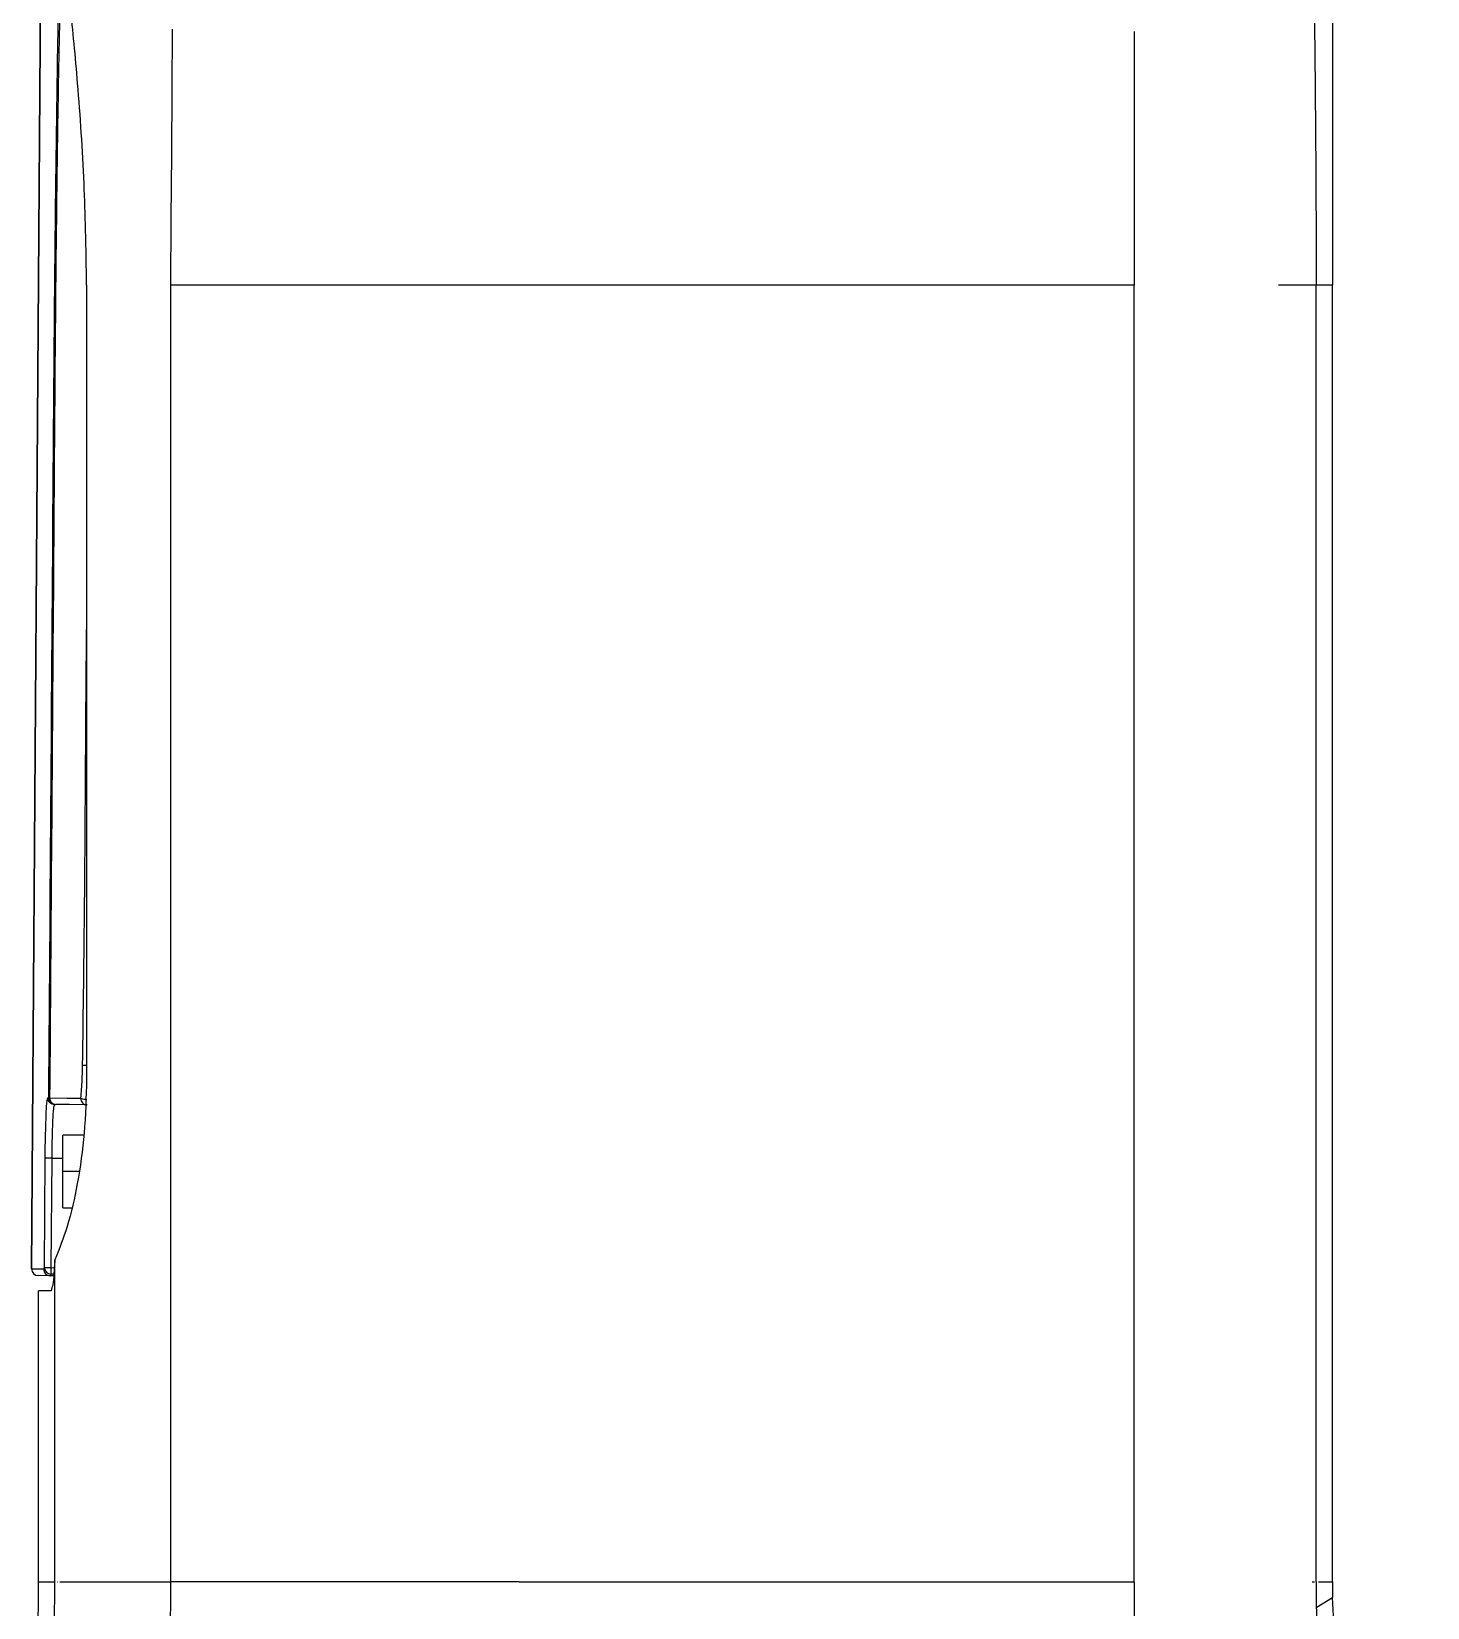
# Model space of a CAD drawing. Header units: millimetres. Extents: x 126 to 938, y 244 to 707.
# Drawn here: x 767.01 to 772.29, y 317.29 to 323.25 of the extents above; entities that cross this region are included whole.
import ezdxf

# ---------------------------------------------------------------- set-up
doc = ezdxf.new("R2010")
doc.units = ezdxf.units.MM

msp = doc.modelspace()

# ---------------------------------------------------------------- linework, layer by layer
at = {"color": 7, "linetype": 'Continuous', "lineweight": 25}
for p, q in [((767.0632, 325.7111), (767.0123, 318.5722)), ((767.0123, 318.5722), (767.0632, 325.7111)), ((771.9303, 324.3401), (771.9303, 322.2901)), ((767.2202, 322.2901), (767.2202, 319.2901)), ((768.856, 322.2901), (767.5388, 322.2901)), ((767.5388, 317.3901), (767.5388, 322.2901)), ((771.1806, 322.2901), (768.856, 322.2901)), ((771.1806, 317.3901), (771.1806, 322.2901)), ((771.7866, 322.2901), (771.7253, 322.2901)), ((771.818, 322.2901), (771.7866, 322.2901)), ((771.8592, 322.2901), (771.818, 322.2901)), ((771.8687, 322.2901), (771.8592, 322.2901)), ((771.9303, 322.2901), (771.8688, 322.2901)), ((771.8688, 317.3901), (771.8688, 322.2899)), ((771.9303, 317.3901), (771.9303, 322.2901)), ((767.0736, 319.2193), (767.0777, 319.2193)), ((767.0736, 319.2192), (767.0736, 319.2193)), ((767.0777, 319.2191), (767.0736, 319.2192)), ((767.0777, 319.2193), (767.0808, 319.2192)), ((767.0777, 319.2191), (767.0777, 319.2193)), ((767.1022, 319.1941), (767.0982, 319.1942)), ((767.21, 319.0776), (767.1303, 319.0776)), ((767.1303, 318.9401), (767.1303, 319.0776)), ((767.0611, 318.5774), (767.064, 318.9912)), ((767.0886, 318.991), (767.0856, 318.5772)), ((767.0886, 318.991), (767.1303, 318.991)), ((767.1303, 318.8026), (767.1303, 318.9401)), ((767.1913, 318.9401), (767.1303, 318.9401)), ((767.1303, 318.8026), (767.1633, 318.8026)), ((767.0856, 318.5772), (767.0984, 318.577)), ((767.1004, 317.3901), (767.1004, 318.6061)), ((767.0123, 318.5722), (767.0122, 318.5722)), ((767.0123, 318.5722), (767.0576, 318.5714)), ((767.0123, 318.572), (767.0123, 318.5722)), ((767.0576, 318.5712), (767.0123, 318.572)), ((767.0822, 318.5462), (767.0368, 318.547)), ((767.0576, 318.5712), (767.0576, 318.5714)), ((767.0856, 318.5524), (767.0822, 318.5462)), ((767.0961, 318.5459), (767.0822, 318.5462)), ((767.0967, 318.5522), (767.0856, 318.5524)), ((767.0388, 317.3901), (767.0388, 318.4901)), ((767.0859, 318.4901), (767.0388, 318.4901)), ((767.0124, 313.692), (767.0388, 317.3901)), ((767.0388, 317.3901), (767.1004, 317.3901)), ((767.1094, 317.3901), (767.1103, 317.3901)), ((768.856, 317.3901), (767.5388, 317.3901)), ((768.856, 317.3901), (771.1806, 317.3901)), ((771.8529, 317.3901), (771.8617, 317.3901)), ((771.8617, 317.3901), (771.8618, 317.3901)), ((771.8687, 317.3901), (771.8688, 317.3186)), ((771.8775, 317.3901), (771.9303, 317.3901)), ((771.9303, 317.3901), (771.9303, 317.3308)), ((771.8689, 317.2926), (771.9303, 317.3308)), ((771.8688, 317.3186), (771.8689, 317.2926))]:
    msp.add_line(p, q, dxfattribs=at)
at = {"color": 7, "linetype": 'Continuous', "lineweight": 25, "flags": 128}
for points in [[(767.5388, 322.2901), (767.5406, 322.5398), (767.5424, 322.7889), (767.5441, 323.0296), (767.5457, 323.2584)], [(771.1804, 323.2494), (771.1804, 323.0228), (771.1804, 322.7839), (771.1805, 322.538), (771.1806, 322.2901)], [(767.2202, 319.3411), (767.2176, 319.3412), (767.2144, 319.3413), (767.2116, 319.3413), (767.2091, 319.3414), (767.207, 319.3414), (767.2054, 319.3414)], [(767.0808, 319.2192), (767.1469, 319.2183), (767.199, 319.2175)], [(767.222, 319.192), (767.1557, 319.1932), (767.1038, 319.1941)], [(767.0886, 318.991), (767.0839, 318.991), (767.0793, 318.991), (767.0752, 318.9911), (767.0715, 318.9911), (767.0684, 318.9911), (767.0661, 318.9911), (767.0646, 318.9912), (767.064, 318.9912)], [(767.0122, 318.5722), (767.0122, 318.5722), (767.0122, 318.5722), (767.0122, 318.5722), (767.0122, 318.5722), (767.0122, 318.5722), (767.0122, 318.5722), (767.0122, 318.5722)], [(767.0749, 313.8884), (767.0756, 313.9896), (767.0779, 314.3129), (767.0799, 314.5871), (767.0815, 314.8121), (767.0825, 314.9486), (767.0832, 315.0574), (767.0835, 315.0932), (767.0837, 315.1245), (767.0839, 315.1515), (767.0841, 315.174), (767.0842, 315.1921), (767.0867, 315.5491), (767.0893, 315.9062), (767.0918, 316.2634), (767.0944, 316.62), (767.0975, 317.0469), (767.1004, 317.3901)], [(767.1191, 317.3901), (767.2046, 317.3901), (767.3153, 317.3901), (767.4175, 317.3901), (767.5388, 317.3901)], [(767.5386, 317.3583), (767.5387, 317.3742), (767.5388, 317.3901)], [(767.5202, 314.8413), (767.5292, 316.068), (767.5386, 317.3583)]]:
    msp.add_lwpolyline(points, dxfattribs=at)
at = {"color": 7, "linetype": 'Continuous', "lineweight": 25}
for centre, radius, start, end in [((767.0986, 319.2191), 0.025, 179.98069, 268.98324), ((767.1027, 319.2191), 0.025, 179.98068, 268.98281), ((767.105, 319.2183), 0.0242, 177.68695, 267.0807), ((767.2251, 319.2897), 0.0768, 250.1034, 267.61818), ((767.2232, 319.2162), 0.0242, 176.94505, 267.00255), ((767.488, 375.619), 57.0432, 269.57114, 269.5958), ((767.0861, 318.5774), 0.025, 180.08045, 268.92051), ((767.5569, 318.5648), 0.4715, 178.49299, 181.50701), ((767.0372, 318.572), 0.025, 179.58674, 269.00405), ((767.0372, 318.572), 0.025, 179.9805, 268.98385), ((767.0826, 318.5712), 0.025, 179.9805, 268.98385)]:
    msp.add_arc(centre, radius, start, end, dxfattribs=at)
for points, knots in [([(771.843, 324.126), (771.845, 324.0647), (771.8492, 323.9356), (771.8541, 323.7338), (771.8584, 323.5151), (771.8615, 323.3118), (771.8636, 323.1258), (771.8652, 322.9593), (771.8665, 322.7896), (771.8674, 322.6245), (771.8682, 322.4589), (771.8685, 322.3489), (771.8687, 322.2899)], [0, 0, 0, 0, 0.1001611, 0.2109941, 0.3298734, 0.4574628, 0.5431701, 0.6338233, 0.729423, 0.8204056, 0.9035746, 1, 1, 1, 1]), ([(767.0777, 319.2193), (767.0836, 320.0593), (767.0907, 321.0642), (767.0993, 322.2332), (767.1047, 322.7241), (767.1115, 323.2064), (767.1179, 323.5246), (767.1211, 323.6809)], [0, 0, 0, 0, 0.564857, 0.675676, 0.78601, 0.894914, 1, 1, 1, 1]), ([(767.1257, 323.6502), (767.1222, 323.4937), (767.115, 323.1738), (767.1077, 322.688), (767.1022, 322.1919), (767.0987, 321.692), (767.0917, 320.7008), (767.0856, 319.8764), (767.0808, 319.2192)], [0, 0, 0, 0, 0.105958, 0.216626, 0.328917, 0.441844, 0.555103, 1, 1, 1, 1]), ([(767.2202, 322.2901), (767.2192, 322.3593), (767.2175, 322.4877), (767.2112, 322.6801), (767.2011, 322.8655), (767.188, 323.0416), (767.1736, 323.2013), (767.1595, 323.3418), (767.1431, 323.4952), (767.1317, 323.6011), (767.1249, 323.6638)], [0, 0, 0, 0, 0.150762, 0.279606, 0.418989, 0.555054, 0.664064, 0.7682, 0.862536, 1, 1, 1, 1]), ([(767.2054, 319.3414), (767.2082, 319.5469), (767.2138, 319.9579), (767.2167, 320.507), (767.2192, 320.8506), (767.2202, 320.9886)], [0, 0, 0, 0, 0.3742588, 0.7486854, 1, 1, 1, 1]), ([(767.2202, 319.2901), (767.2185, 319.2217), (767.2152, 319.0893), (767.1887, 318.9027), (767.1537, 318.7414), (767.1168, 318.6478), (767.1004, 318.6061)], [0, 0, 0, 0, 0.293484, 0.568451, 0.808085, 1, 1, 1, 1]), ([(767.199, 319.2175), (767.2007, 319.2405), (767.2039, 319.2818), (767.205, 319.3232), (767.2054, 319.3414)], [0, 0, 0, 0, 0.558335, 1, 1, 1, 1]), ([(767.064, 318.9912), (767.0642, 319.0225), (767.0647, 319.0815), (767.0682, 319.1532), (767.0687, 319.1984), (767.0727, 319.2153), (767.0736, 319.2193)], [0, 0, 0, 0, 0.411582, 0.772728, 0.945199, 1, 1, 1, 1]), ([(767.0982, 319.1942), (767.097, 319.189), (767.0926, 319.1695), (767.0924, 319.1383), (767.0906, 319.1006), (767.0894, 319.0527), (767.0889, 319.0158), (767.0886, 318.991)], [0, 0, 0, 0, 0.0776, 0.294025, 0.45635, 0.634248, 1, 1, 1, 1]), ([(767.0576, 318.5714), (767.0583, 318.5719), (767.0602, 318.5735), (767.0607, 318.5759), (767.0611, 318.5774)], [0, 0, 0, 0, 0.377388, 1, 1, 1, 1]), ([(767.1004, 318.6061), (767.0991, 318.5878), (767.0968, 318.5568), (767.0949, 318.5175), (767.0884, 318.4977), (767.0859, 318.4901)], [0, 0, 0, 0, 0.469668, 0.796944, 1, 1, 1, 1]), ([(771.1806, 317.3901), (771.1799, 317.3217), (771.1784, 317.1855), (771.1884, 316.9816), (771.2311, 316.8007), (771.2805, 316.6954), (771.3012, 316.6513)], [0, 0, 0, 0, 0.271163, 0.539647, 0.807213, 1, 1, 1, 1]), ([(772.2891, 316.4193), (772.2698, 316.4392), (772.2079, 316.503), (772.1238, 316.6283), (772.0379, 316.7914), (771.977, 316.9647), (771.9377, 317.1456), (771.9328, 317.2684), (771.9303, 317.3308)], [0, 0, 0, 0, 0.082748, 0.265704, 0.448536, 0.633142, 0.813438, 1, 1, 1, 1]), ([(771.8689, 317.2926), (771.8696, 317.2616), (771.8709, 317.1998), (771.881, 317.1077), (771.8968, 317.0166), (771.9223, 316.913), (771.9583, 316.806), (772.0085, 316.6924), (772.0577, 316.6029), (772.1073, 316.5273), (772.1365, 316.4857), (772.1544, 316.4641), (772.1562, 316.4619)], [0, 0, 0, 0, 0.103916, 0.207158, 0.310221, 0.41357, 0.564427, 0.687682, 0.829751, 0.905933, 0.990609, 1, 1, 1, 1])]:
    msp.add_open_spline(points, degree=3, knots=knots, dxfattribs=at)

doc.saveas('drawing.dxf')
